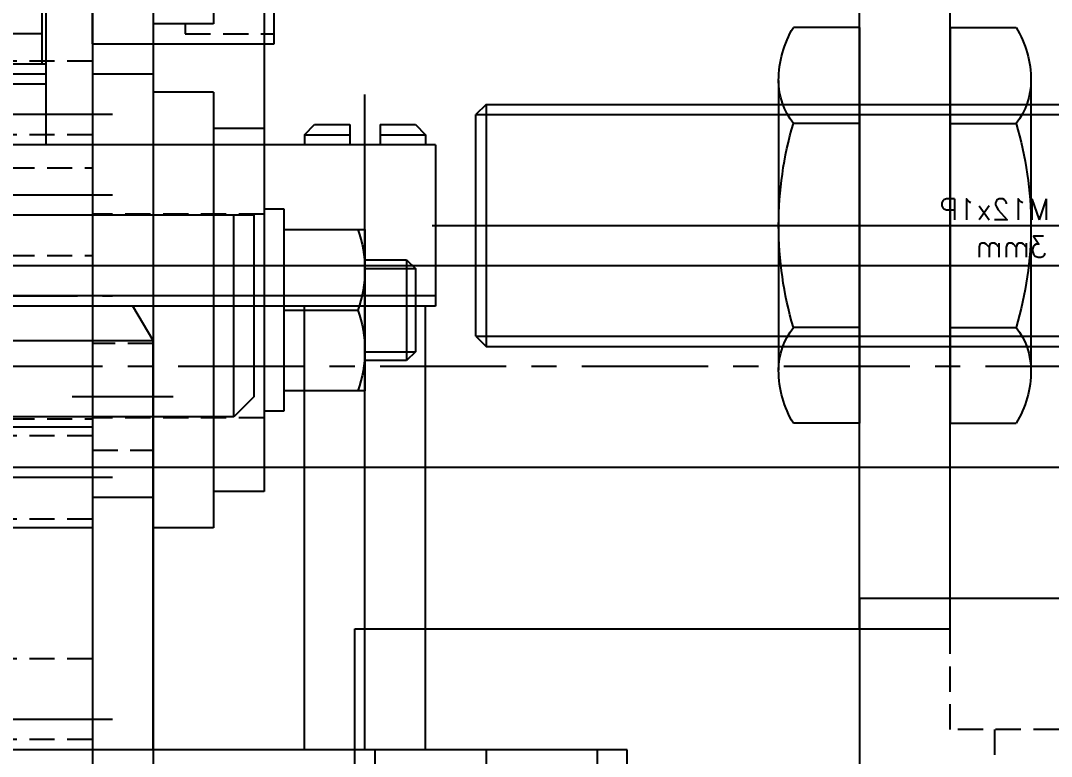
# Model space of a CAD drawing. Header units: inches. Extents: x 0 to 77285, y -118 to 40065.
# Drawn here: x 26030.4 to 26081.5, y 2639.5 to 2676 of the extents above; entities that cross this region are included whole.
import ezdxf

# ---------------------------------------------------------------- set-up
doc = ezdxf.new("R2010")
doc.units = ezdxf.units.IN
doc.header["$LTSCALE"] = 5
doc.header["$MEASUREMENT"] = 0
for name, pattern in [('C3', [14.5, 12, -1, 0.5, -1]), ('CENTER', [2, 1.25, -0.25, 0.25, -0.25]), ('HIDDEN', [0.375, 0.25, -0.125])]:
    doc.linetypes.add(name, pattern=pattern)
for name, color, linetype in [('11', 1, 'CENTER'), ('22', 2, 'HIDDEN'), ('44', 4, 'Continuous'), ('55', 5, 'Continuous'), ('77', 40, 'HIDDEN'), ('A', 8, 'Continuous'), ('G', 231, 'Continuous'), ('T', 3, 'Continuous'), ('Y', 60, 'Continuous')]:
    doc.layers.add(name, color=color, linetype=linetype)
doc.styles.add('GHS', font='romans', dxfattribs={"height": 5, "bigfont": 'ghs'})

# ---------------------------------------------------------------- blocks, each defined once
blk = doc.blocks.new('A$Ce3b21f13')
for p, q in [((2390, -42), (60, -42)), ((2390, -52), (60, -52))]:
    blk.add_line(p, q)
at = {"layer": '11'}
blk.add_line((2390, -47), (60, -47), dxfattribs=at)
blk = doc.blocks.new('ABC-20231201.102348')
for p, q in [((-23.5, 9.815), (-26.77, 9.815)), ((-23.5, 9.815), (-23.5, -9.815)), ((-19, 9.815), (-15.73, 9.815)), ((-19, 9.815), (-19, -9.815)), ((-27.5, 7.187), (-27.5, -7.187)), ((-15, 7.187), (-15, -7.187)), ((-0.5, 6), (-29.5, 6)), ((-0.5, 6), (-0.5, -6)), ((-0.5, 6), (0, 5.5)), ((0, 5.5), (-29.5, 5.5)), ((0, -5.5), (0, 5.5)), ((-23.5, 5.058), (-26.77, 5.058)), ((-23.5, 5.058), (-26.77, 5.058)), ((-19, 5.058), (-15.73, 5.058)), ((-19, 5.058), (-15.73, 5.058)), ((0, -4.575), (0, 4.575)), ((-23.5, -5.058), (-26.77, -5.058)), ((-23.5, -5.058), (-26.77, -5.058)), ((-19, -5.058), (-15.73, -5.058)), ((-19, -5.058), (-15.73, -5.058)), ((0, -5.5), (-29.5, -5.5)), ((0, -5.5), (-0.5, -6)), ((-0.5, -6), (-29.5, -6)), ((-23.5, -9.815), (-26.77, -9.815)), ((-19, -9.815), (-15.73, -9.815))]:
    blk.add_line(p, q)
for centre, radius, start, end in [((-22.449, 7.199), 5.051, 148.8031, 180.139), ((-20.051, 7.199), 5.051, 359.861, 31.1969), ((-24.034, 7.187), 3.466, 180, 217.8789), ((-24.034, 7.187), 3.466, 180, 217.8789), ((-18.466, 7.187), 3.466, 322.1211, 0), ((-18.466, 7.187), 3.466, 322.1211, 0), ((-9.619, 0), 17.881, 163.5679, 196.4321), ((-32.881, 0), 17.881, 343.5679, 16.4321), ((-24.034, -7.187), 3.466, 142.1211, 180), ((-24.034, -7.187), 3.466, 142.1211, 180), ((-18.466, -7.187), 3.466, 0, 37.8789), ((-18.466, -7.187), 3.466, 0, 37.8789), ((-22.449, -7.199), 5.051, 179.861, 211.1969), ((-20.051, -7.199), 5.051, 328.8031, 0.139)]:
    blk.add_arc(centre, radius, start, end)
at = {"layer": '11'}
blk.add_line((2.162, 0), (-57.861, 0), dxfattribs=at)
at = {"style": 'GHS'}
for s, p in [('M12x1P', (-28.441, 0.271)), ('3mm', (-28.347, -1.578))]:
    blk.add_text(s, height=1.05, dxfattribs=at).set_placement(p)
blk = doc.blocks.new('ABC-20231201.131017')
for p, q in [((-38, 34), (-38, 47.5)), ((-49, 41.8), (-49, 30)), ((-38.2, 30), (-38.2, 38.5)), ((-38, 35.5), (-29, 35.5)), ((-38.2, 34), (-28, 34)), ((-38.2, 33.5), (-28, 33.5)), ((-38.2, 33), (-28, 33)), ((-54, 0), (-54, 32.5)), ((-56.5, 31), (-57, 30.5)), ((-54.75, 31), (-56.5, 31)), ((-54.75, 31), (-54.75, 30)), ((-53.25, 31), (-53.25, 30)), ((-51.5, 31), (-53.25, 31)), ((-51, 30.5), (-51.5, 31)), ((-54.75, 30.5), (-57, 30.5)), ((-57, 30.5), (-57, 30)), ((-51, 30.5), (-53.25, 30.5)), ((-51, 30.5), (-51, 30)), ((-57.5, 30), (-28, 30)), ((-57.5, 30), (-57.5, 22)), ((-57.5, 22), (-17, 22)), ((-57, 0), (-57, 22)), ((-51, 0), (-51, 22)), ((-43.5, 20.3), (-42.5, 22)), ((-23.5, 20.3), (-43.5, 20.3)), ((-43.5, 0), (-43.5, 20.3)), ((-67, -16), (-67, 0)), ((-67, 0), (0, 0)), ((-65.5, 0), (-65.5, -5)), ((-60, 0), (-60, -16)), ((-54.5, -5), (-54.5, 0))]:
    blk.add_line(p, q)
blk = doc.blocks.new('ABC-20240304.163016')
at = {"linetype": 'Continuous'}
for p, q in [((-59.5, 32), (-59.5, 67)), ((-30, 32), (-59.5, 32)), ((-30, -8), (-30, 32))]:
    blk.add_line(p, q, dxfattribs=at)
blk.add_line((-55, 32), (-55, 67))
at = {"layer": '11', "linetype": 'C3'}
blk.add_line((-34.516, 52, 0.004), (-79.9, 52, 0.004), dxfattribs=at)
blk = doc.blocks.new('A$C020d22f2')
at = {"layer": 'A', "linetype": 'Continuous', "xscale": -1}
for name, p in [('ABC-20231201.131017', (-33.5, 41, 2129.449)), ('ABC-20240304.163016', (-10, 15, -0.004)), ('ABC-20231201.102348', (26, 67, -2129.453))]:
    blk.add_blockref(name, p, dxfattribs=at)
blk = doc.blocks.new('A$Cd39330c3E')
for p, q in [((-3, 11), (0, 11)), ((-3, 11), (-3, -35)), ((0, 11), (0, -35)), ((-6, 10.1), (-6, -11.5)), ((-6, 10.1), (-3, 10.1)), ((-8.5, 8.3), (-8.5, -9.7)), ((-8.5, 8.3), (-6, 8.3)), ((-9.5, -5.7), (-9.5, 4.3)), ((-9.5, 4.3), (-8.5, 4.3)), ((-8.5, 4.3), (-8.5, -5.7)), ((-9.5, 3.3), (-13.5, 3.3)), ((-13.5, 3.3), (-13.5, -4.7)), ((-9.5, -4.7), (-9.5, 3.3)), ((-15.567, 1.8), (-16, 1.367)), ((-13.5, 1.8), (-15.567, 1.8)), ((-15.567, 1.8), (-15.567, -3.2)), ((-16, 1.367), (-16, -2.767)), ((-9.5, -0.7), (-13.143, -0.7)), ((-16, -2.767), (-15.567, -3.2)), ((-15.567, -3.2), (-13.5, -3.2)), ((-13.5, -4.7), (-9.5, -4.7)), ((-8.5, -5.7), (-9.5, -5.7)), ((-8.5, -9.7), (-6, -9.7)), ((-6, -11.5), (-3, -11.5)), ((-3, -35), (0, -35))]:
    blk.add_line(p, q)
for centre in [(-7.723, 1.3), (-7.723, -2.7)]:
    blk.add_arc(centre, 5.777, 159.7438, 200.2562)
at = {"layer": '11'}
for p, q in [((-17, 0), (1, 0)), ((-4, -30), (1, -30))]:
    blk.add_line(p, q, dxfattribs=at)
at = {"layer": '22'}
for p, q in [((-8.5, 4.05), (0, 4.05)), ((-8.5, -6.05), (0, -6.05)), ((-3, -27.35), (0, -27.35)), ((0, -32.65), (-3, -32.65))]:
    blk.add_line(p, q, dxfattribs=at)
at = {"layer": 'T'}
for p, q in [((-13.5, 1.367), (-16, 1.367)), ((-13.5, -2.767), (-16, -2.767))]:
    blk.add_line(p, q, dxfattribs=at)
blk = doc.blocks.new('A$C413fe28c')
for p, q in [((0, 71, 0), (0, 3, 0)), ((6, 71), (0, 71)), ((6, 71, 0), (6, 3, 0)), ((6, 3, 0), (0, 3, 0))]:
    blk.add_line(p, q)
at = {"layer": '11'}
for p, q in [((-1, 68), (7, 68)), ((-1, 56, 0), (7, 56, 0)), ((7, 51, 0), (-1, 51, 0)), ((-1, 26, 0), (7, 26, 0)), ((-1, 21, 0), (7, 21, 0)), ((-1, 9, 0), (7, 9, 0))]:
    blk.add_line(p, q, dxfattribs=at)
at = {"layer": '22'}
for p, q in [((0, 69.621), (6, 69.621)), ((0, 66.379), (6, 66.379)), ((0, 59, 0), (6, 59, 0)), ((6, 53, 0), (0, 53, 0)), ((0, 29, 0), (6, 29, 0)), ((0, 23.067, 0), (6, 23.067, 0)), ((6, 23, 0), (0, 23, 0)), ((0, 18.933, 0), (6, 18.933, 0)), ((0, 12, 0), (6, 12, 0)), ((6, 6, 0), (0, 6, 0))]:
    blk.add_line(p, q, dxfattribs=at)
at = {"layer": '77'}
blk.add_line((6, 44.9, 0), (0, 44.9, 0), dxfattribs=at)
at = {"layer": 'T'}
for p, q in [((0, 70), (6, 70)), ((0, 66), (6, 66)), ((0, 23.5, 0), (6, 23.5, 0)), ((0, 18.5, 0), (6, 18.5, 0))]:
    blk.add_line(p, q, dxfattribs=at)
blk = doc.blocks.new('A$C00f3e74d')
for p, q in [((6, 10.5), (-9, 10.5)), ((-9, -4.5, 0), (-9, 10.5, 0)), ((3.355, 10.5), (3.355, 3.5)), ((6, 3.5, 0), (6, 10.5, 0)), ((6, 3.5), (0, 3.5)), ((0, -4.5), (0, 3.5)), ((0, -4.5), (-9, -4.5))]:
    blk.add_line(p, q)
at = {"layer": '11'}
blk.add_line((-10, 0), (2, 0), dxfattribs=at)
at = {"layer": '22'}
for p, q in [((-9, 4), (-4.6, 4)), ((-4.6, 4), (-4.6, -4)), ((-4.6, 2.25), (0, 2.25)), ((-4.6, -2.25), (0, -2.25)), ((-4.6, -4), (-9, -4))]:
    blk.add_line(p, q, dxfattribs=at)
blk = doc.blocks.new('A$C76fe3149')
for p, q in [((305, 4), (290, 4)), ((304, -6), (304, 4)), ((305, 4), (305, -5)), ((305, -5), (304, -6)), ((304, -6), (290, -6))]:
    blk.add_line(p, q)
at = {"layer": '11'}
blk.add_line((308, 0), (-28, 0), dxfattribs=at)
blk = doc.blocks.new('A$Cd8088dce')
at = {"xscale": -1}
blk.add_blockref('A$C413fe28c', (157, 12.5, 0), dxfattribs=at)
at = {"layer": '44', "xscale": -1}
blk.add_blockref('A$Cd39330c3E', (157, 63.5, 0), dxfattribs=at)
at = {"layer": '55'}
blk.add_blockref('A$C76fe3149', (-140, 63.5, 0), dxfattribs=at)
at = {"layer": 'G', "xscale": -1}
blk.add_blockref('A$C00f3e74d', (157, 80.5, 0), dxfattribs=at)
blk = doc.blocks.new('A$C3c9612c8')
for p, q in [((-6, 66, 0), (-6, -6)), ((0, 66), (-6, 66)), ((0, 66, 0), (0, -6)), ((0, -6, 0), (-6, -6, 0))]:
    blk.add_line(p, q)
at = {"layer": '11'}
for p, q in [((-7, 63), (1, 63)), ((-7, 51), (1, 51)), ((-7, 46), (1, 46)), ((-7, 30, 0), (1, 30, 0)), ((-7, 12, 0), (1, 12, 0)), ((-7, 0, 0), (1, 0, 0))]:
    blk.add_line(p, q, dxfattribs=at)
at = {"layer": '22'}
for p, q in [((-6, 64.621), (0, 64.621)), ((-6, 61.379), (0, 61.379)), ((-6, 55.188), (0, 55.188)), ((-6, 46.812), (0, 46.812)), ((0, 40), (-6, 40)), ((-6, 32.65, 0), (0, 32.65, 0)), ((0, 27.35, 0), (-6, 27.35, 0)), ((-6, 14.067, 0), (0, 14.067, 0)), ((-6, 9.933, 0), (0, 9.933, 0)), ((-6, 3, 0), (0, 3, 0)), ((0, -3, 0), (-6, -3, 0))]:
    blk.add_line(p, q, dxfattribs=at)
at = {"layer": 'T'}
for p, q in [((-6, 65), (0, 65)), ((-6, 61), (0, 61)), ((-6, 56), (0, 56)), ((-6, 46), (0, 46)), ((-6, 14.5, 0), (0, 14.5, 0)), ((-6, 9.5, 0), (0, 9.5, 0))]:
    blk.add_line(p, q, dxfattribs=at)
blk = doc.blocks.new('A$C571f20eb')
blk.add_blockref('A$C3c9612c8', (12.5, 14))
at = {"layer": '44'}
blk.add_blockref('A$Cd39330c3E', (6.5, 60, 0), dxfattribs=at)
blk = doc.blocks.new('A$Ce4195c60')
for p, q in [((77, 12, 0), (-10, 12)), ((-10, 12), (-10, 0))]:
    blk.add_line(p, q)
at = {"layer": '22'}
for p, q in [((-5.5, 5.5), (-5.5, 12)), ((5.5, 5.5), (-5.5, 5.5)), ((-3.3, 5.5), (-3.3, 0))]:
    blk.add_line(p, q, dxfattribs=at)
blk = doc.blocks.new('A$Cd8c77eff')
at = {"layer": 'Y'}
blk.add_blockref('A$Ce4195c60', (0, 0), dxfattribs=at)
blk = doc.blocks.new('A$C4e1bf573')
at = {"xscale": -1}
blk.add_blockref('A$C571f20eb', (163.5, -81.5, 0), dxfattribs=at)
blk.add_blockref('A$Cd8c77eff', (205, -73.5, 0))

msp = doc.modelspace()

# ---------------------------------------------------------------- block references
for name, p in [('A$Ce3b21f13', (23904.49380061, 2705.83538786)), ('A$Cd8088dce', (25876.99380061, 2598.83538786))]:
    msp.add_blockref(name, p)
at = {"layer": '77'}
msp.add_blockref('A$C4e1bf573', (25876.99380061, 2708.83538786, 0.00000002), dxfattribs=at)
at = {"layer": 'A'}
msp.add_blockref('A$C020d22f2', (26026.99380061, 2598.83538786, -2129.44537723), dxfattribs=at)

doc.saveas('drawing.dxf')
